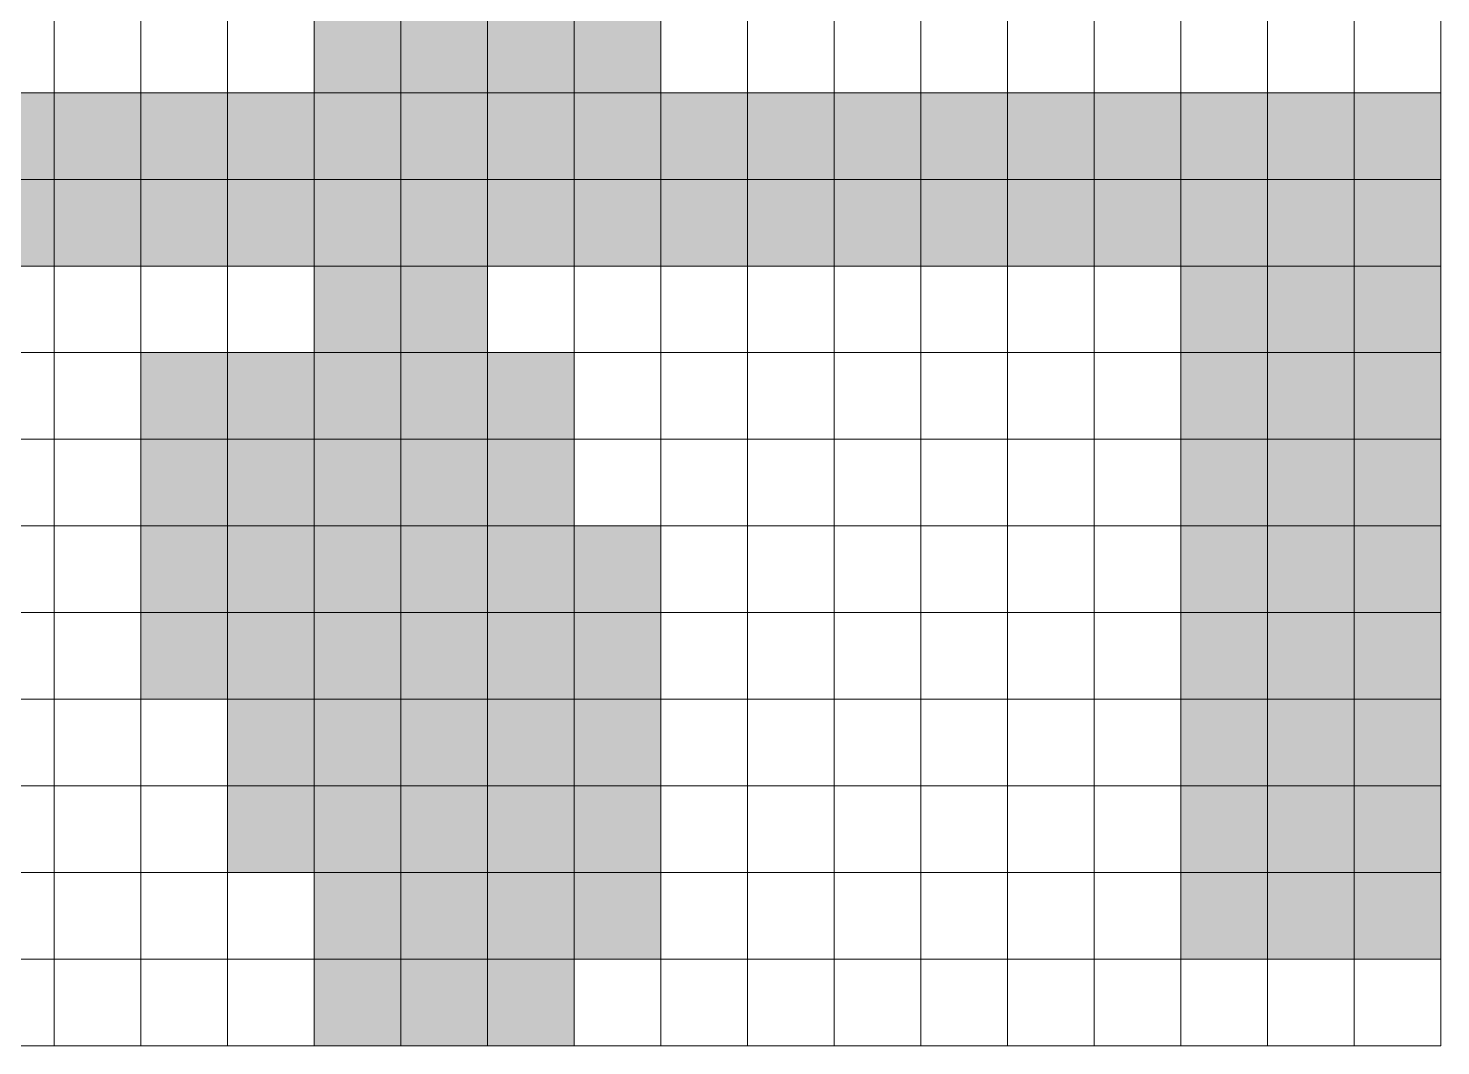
# Model space of a CAD drawing. Header units: millimetres. Extents: x 7481 to 272303, y 53290 to 107290.
# Drawn here: x 183705 to 200005, y 53290 to 65035 of the extents above; entities that cross this region are included whole.
import ezdxf

# ---------------------------------------------------------------- set-up
doc = ezdxf.new("R2010")
doc.units = ezdxf.units.MM
doc.layers.get('0').update_dxf_attribs({"lineweight": 0})
for name, color, linetype in [('l_road', 7, 'Continuous'), ('l_square', 30, 'Continuous'), ('m_square', 40, 'Continuous'), ('n_green', 100, 'Continuous'), ('river', 140, 'Continuous')]:
    doc.layers.add(name, color=color, linetype=linetype)

msp = doc.modelspace()

# ---------------------------------------------------------------- hatches: boundary and pattern name
at = {"layer": 'l_road'}
h = msp.add_hatch(color=256, dxfattribs=at)
h.dxf.hatch_style = 1
h.paths.add_polyline_path([(184005, 64290), (183005, 64290), (183005, 63290), (184005, 63290)])
h = msp.add_hatch(color=256, dxfattribs=at)
h.dxf.hatch_style = 1
h.paths.add_polyline_path([(185005, 64290), (184005, 64290), (184005, 63290), (185005, 63290)])
h = msp.add_hatch(color=256, dxfattribs=at)
h.dxf.hatch_style = 1
h.paths.add_polyline_path([(186005, 64290), (185005, 64290), (185005, 63290), (186005, 63290)])
h = msp.add_hatch(color=256, dxfattribs=at)
h.dxf.hatch_style = 1
h.paths.add_polyline_path([(187005, 64290), (186005, 64290), (186005, 63290), (187005, 63290)])
h = msp.add_hatch(color=256, dxfattribs=at)
h.dxf.hatch_style = 1
h.paths.add_polyline_path([(188005, 64290), (187005, 64290), (187005, 63290), (188005, 63290)])
h = msp.add_hatch(color=256, dxfattribs=at)
h.dxf.hatch_style = 1
h.paths.add_polyline_path([(189005, 64290), (188005, 64290), (188005, 63290), (189005, 63290)])
h = msp.add_hatch(color=256, dxfattribs=at)
h.dxf.hatch_style = 1
h.paths.add_polyline_path([(190005, 64290), (189005, 64290), (189005, 63290), (190005, 63290)])
h = msp.add_hatch(color=256, dxfattribs=at)
h.dxf.hatch_style = 1
h.paths.add_polyline_path([(191005, 64290), (190005, 64290), (190005, 63290), (191005, 63290)])
h = msp.add_hatch(color=256, dxfattribs=at)
h.dxf.hatch_style = 1
h.paths.add_polyline_path([(192005, 64290), (191005, 64290), (191005, 63290), (192005, 63290)])
h = msp.add_hatch(color=256, dxfattribs=at)
h.dxf.hatch_style = 1
h.paths.add_polyline_path([(193005, 64290), (192005, 64290), (192005, 63290), (193005, 63290)])
h = msp.add_hatch(color=256, dxfattribs=at)
h.dxf.hatch_style = 1
h.paths.add_polyline_path([(194005, 64290), (193005, 64290), (193005, 63290), (194005, 63290)])
h = msp.add_hatch(color=256, dxfattribs=at)
h.dxf.hatch_style = 1
h.paths.add_polyline_path([(195005, 64290), (194005, 64290), (194005, 63290), (195005, 63290)])
h = msp.add_hatch(color=256, dxfattribs=at)
h.dxf.hatch_style = 1
h.paths.add_polyline_path([(196005, 64290), (195005, 64290), (195005, 63290), (196005, 63290)])
h = msp.add_hatch(color=256, dxfattribs=at)
h.dxf.hatch_style = 1
h.paths.add_polyline_path([(197005, 64290), (196005, 64290), (196005, 63290), (197005, 63290)])
h = msp.add_hatch(color=256, dxfattribs=at)
h.dxf.hatch_style = 1
h.paths.add_polyline_path([(198005, 64290), (197005, 64290), (197005, 63290), (198005, 63290)])
h = msp.add_hatch(color=256, dxfattribs=at)
h.dxf.hatch_style = 1
h.paths.add_polyline_path([(199005, 64290), (198005, 64290), (198005, 63290), (199005, 63290)])
h = msp.add_hatch(color=256, dxfattribs=at)
h.dxf.hatch_style = 1
h.paths.add_polyline_path([(200005, 64290), (199005, 64290), (199005, 63290), (200005, 63290)])
h = msp.add_hatch(color=256, dxfattribs=at)
h.dxf.hatch_style = 1
h.paths.add_polyline_path([(184005, 63290), (183005, 63290), (183005, 62290), (184005, 62290)])
h = msp.add_hatch(color=256, dxfattribs=at)
h.dxf.hatch_style = 1
h.paths.add_polyline_path([(185005, 63290), (184005, 63290), (184005, 62290), (185005, 62290)])
h = msp.add_hatch(color=256, dxfattribs=at)
h.dxf.hatch_style = 1
h.paths.add_polyline_path([(186005, 63290), (185005, 63290), (185005, 62290), (186005, 62290)])
h = msp.add_hatch(color=256, dxfattribs=at)
h.dxf.hatch_style = 1
h.paths.add_polyline_path([(187005, 63290), (186005, 63290), (186005, 62290), (187005, 62290)])
h = msp.add_hatch(color=256, dxfattribs=at)
h.dxf.hatch_style = 1
h.paths.add_polyline_path([(188005, 63290), (187005, 63290), (187005, 62290), (188005, 62290)])
h = msp.add_hatch(color=256, dxfattribs=at)
h.dxf.hatch_style = 1
h.paths.add_polyline_path([(189005, 63290), (188005, 63290), (188005, 62290), (189005, 62290)])
h = msp.add_hatch(color=256, dxfattribs=at)
h.dxf.hatch_style = 1
h.paths.add_polyline_path([(190005, 63290), (189005, 63290), (189005, 62290), (190005, 62290)])
h = msp.add_hatch(color=256, dxfattribs=at)
h.dxf.hatch_style = 1
h.paths.add_polyline_path([(191005, 63290), (190005, 63290), (190005, 62290), (191005, 62290)])
h = msp.add_hatch(color=256, dxfattribs=at)
h.dxf.hatch_style = 1
h.paths.add_polyline_path([(192005, 63290), (191005, 63290), (191005, 62290), (192005, 62290)])
h = msp.add_hatch(color=256, dxfattribs=at)
h.dxf.hatch_style = 1
h.paths.add_polyline_path([(193005, 63290), (192005, 63290), (192005, 62290), (193005, 62290)])
h = msp.add_hatch(color=256, dxfattribs=at)
h.dxf.hatch_style = 1
h.paths.add_polyline_path([(194005, 63290), (193005, 63290), (193005, 62290), (194005, 62290)])
h = msp.add_hatch(color=256, dxfattribs=at)
h.dxf.hatch_style = 1
h.paths.add_polyline_path([(195005, 63290), (194005, 63290), (194005, 62290), (195005, 62290)])
h = msp.add_hatch(color=256, dxfattribs=at)
h.dxf.hatch_style = 1
h.paths.add_polyline_path([(196005, 63290), (195005, 63290), (195005, 62290), (196005, 62290)])
h = msp.add_hatch(color=256, dxfattribs=at)
h.dxf.hatch_style = 1
h.paths.add_polyline_path([(197005, 63290), (196005, 63290), (196005, 62290), (197005, 62290)])
h = msp.add_hatch(color=256, dxfattribs=at)
h.dxf.hatch_style = 1
h.paths.add_polyline_path([(198005, 63290), (197005, 63290), (197005, 62290), (198005, 62290)])
h = msp.add_hatch(color=256, dxfattribs=at)
h.dxf.hatch_style = 1
h.paths.add_polyline_path([(199005, 63290), (198005, 63290), (198005, 62290), (199005, 62290)])
h = msp.add_hatch(color=256, dxfattribs=at)
h.dxf.hatch_style = 1
h.paths.add_polyline_path([(200005, 63290), (199005, 63290), (199005, 62290), (200005, 62290)])
at = {"layer": 'l_square'}
h = msp.add_hatch(color=256, dxfattribs=at)
h.dxf.hatch_style = 1
h.paths.add_polyline_path([(190005, 65290), (189005, 65290), (189005, 64290), (190005, 64290)])
h = msp.add_hatch(color=256, dxfattribs=at)
h.dxf.hatch_style = 1
h.paths.add_polyline_path([(191005, 65290), (190005, 65290), (190005, 64290), (191005, 64290)])
h = msp.add_hatch(color=256, dxfattribs=at)
h.dxf.hatch_style = 1
h.paths.add_polyline_path([(190005, 56290), (189005, 56290), (189005, 55290), (190005, 55290)])
h = msp.add_hatch(color=256, dxfattribs=at)
h.dxf.hatch_style = 1
h.paths.add_polyline_path([(191005, 56290), (190005, 56290), (190005, 55290), (191005, 55290)])
h = msp.add_hatch(color=256, dxfattribs=at)
h.dxf.hatch_style = 1
h.paths.add_polyline_path([(190005, 55290), (189005, 55290), (189005, 54290), (190005, 54290)])
h = msp.add_hatch(color=256, dxfattribs=at)
h.dxf.hatch_style = 1
h.paths.add_polyline_path([(191005, 55290), (190005, 55290), (190005, 54290), (191005, 54290)])
h = msp.add_hatch(color=256, dxfattribs=at)
h.dxf.hatch_style = 1
h.paths.add_polyline_path([(190005, 54290), (189005, 54290), (189005, 53290), (190005, 53290)])
at = {"layer": 'm_square'}
h = msp.add_hatch(color=256, dxfattribs=at)
h.dxf.hatch_style = 1
h.paths.add_polyline_path([(187005, 61290), (186005, 61290), (186005, 60290), (187005, 60290)])
h = msp.add_hatch(color=256, dxfattribs=at)
h.dxf.hatch_style = 1
h.paths.add_polyline_path([(190005, 59290), (189005, 59290), (189005, 58290), (190005, 58290)])
at = {"layer": 'n_green'}
h = msp.add_hatch(color=256, dxfattribs=at)
h.dxf.hatch_style = 1
h.paths.add_polyline_path([(186005, 61290), (185005, 61290), (185005, 60290), (186005, 60290)])
h = msp.add_hatch(color=256, dxfattribs=at)
h.dxf.hatch_style = 1
h.paths.add_polyline_path([(186005, 60290), (185005, 60290), (185005, 59290), (186005, 59290)])
h = msp.add_hatch(color=256, dxfattribs=at)
h.dxf.hatch_style = 1
h.paths.add_polyline_path([(187005, 60290), (186005, 60290), (186005, 59290), (187005, 59290)])
h = msp.add_hatch(color=256, dxfattribs=at)
h.dxf.hatch_style = 1
h.paths.add_polyline_path([(186005, 59290), (185005, 59290), (185005, 58290), (186005, 58290)])
h = msp.add_hatch(color=256, dxfattribs=at)
h.dxf.hatch_style = 1
h.paths.add_polyline_path([(187005, 59290), (186005, 59290), (186005, 58290), (187005, 58290)])
h = msp.add_hatch(color=256, dxfattribs=at)
h.dxf.hatch_style = 1
h.paths.add_polyline_path([(191005, 59290), (190005, 59290), (190005, 58290), (191005, 58290)])
h = msp.add_hatch(color=256, dxfattribs=at)
h.dxf.hatch_style = 1
h.paths.add_polyline_path([(186005, 58290), (185005, 58290), (185005, 57290), (186005, 57290)])
h = msp.add_hatch(color=256, dxfattribs=at)
h.dxf.hatch_style = 1
h.paths.add_polyline_path([(187005, 58290), (186005, 58290), (186005, 57290), (187005, 57290)])
h = msp.add_hatch(color=256, dxfattribs=at)
h.dxf.hatch_style = 1
h.paths.add_polyline_path([(190005, 58290), (189005, 58290), (189005, 57290), (190005, 57290)])
h = msp.add_hatch(color=256, dxfattribs=at)
h.dxf.hatch_style = 1
h.paths.add_polyline_path([(191005, 58290), (190005, 58290), (190005, 57290), (191005, 57290)])
h = msp.add_hatch(color=256, dxfattribs=at)
h.dxf.hatch_style = 1
h.paths.add_polyline_path([(187005, 57290), (186005, 57290), (186005, 56290), (187005, 56290)])
h = msp.add_hatch(color=256, dxfattribs=at)
h.dxf.hatch_style = 1
h.paths.add_polyline_path([(190005, 57290), (189005, 57290), (189005, 56290), (190005, 56290)])
h = msp.add_hatch(color=256, dxfattribs=at)
h.dxf.hatch_style = 1
h.paths.add_polyline_path([(191005, 57290), (190005, 57290), (190005, 56290), (191005, 56290)])
h = msp.add_hatch(color=256, dxfattribs=at)
h.dxf.hatch_style = 1
h.paths.add_polyline_path([(187005, 56290), (186005, 56290), (186005, 55290), (187005, 55290)])
at = {"layer": 'river'}
h = msp.add_hatch(color=256, dxfattribs=at)
h.dxf.hatch_style = 1
h.paths.add_polyline_path([(188005, 65290), (187005, 65290), (187005, 64290), (188005, 64290)])
h = msp.add_hatch(color=256, dxfattribs=at)
h.dxf.hatch_style = 1
h.paths.add_polyline_path([(189005, 65290), (188005, 65290), (188005, 64290), (189005, 64290)])
h = msp.add_hatch(color=256, dxfattribs=at)
h.dxf.hatch_style = 1
h.paths.add_polyline_path([(188005, 62290), (187005, 62290), (187005, 61290), (188005, 61290)])
h = msp.add_hatch(color=256, dxfattribs=at)
h.dxf.hatch_style = 1
h.paths.add_polyline_path([(189005, 62290), (188005, 62290), (188005, 61290), (189005, 61290)])
h = msp.add_hatch(color=256, dxfattribs=at)
h.dxf.hatch_style = 1
h.paths.add_polyline_path([(198005, 62290), (197005, 62290), (197005, 61290), (198005, 61290)])
h = msp.add_hatch(color=256, dxfattribs=at)
h.dxf.hatch_style = 1
h.paths.add_polyline_path([(199005, 62290), (198005, 62290), (198005, 61290), (199005, 61290)])
h = msp.add_hatch(color=256, dxfattribs=at)
h.dxf.hatch_style = 1
h.paths.add_polyline_path([(200005, 62290), (199005, 62290), (199005, 61290), (200005, 61290)])
h = msp.add_hatch(color=256, dxfattribs=at)
h.dxf.hatch_style = 1
h.paths.add_polyline_path([(188005, 61290), (187005, 61290), (187005, 60290), (188005, 60290)])
h = msp.add_hatch(color=256, dxfattribs=at)
h.dxf.hatch_style = 1
h.paths.add_polyline_path([(189005, 61290), (188005, 61290), (188005, 60290), (189005, 60290)])
h = msp.add_hatch(color=256, dxfattribs=at)
h.dxf.hatch_style = 1
h.paths.add_polyline_path([(190005, 61290), (189005, 61290), (189005, 60290), (190005, 60290)])
h = msp.add_hatch(color=256, dxfattribs=at)
h.dxf.hatch_style = 1
h.paths.add_polyline_path([(198005, 61290), (197005, 61290), (197005, 60290), (198005, 60290)])
h = msp.add_hatch(color=256, dxfattribs=at)
h.dxf.hatch_style = 1
h.paths.add_polyline_path([(199005, 61290), (198005, 61290), (198005, 60290), (199005, 60290)])
h = msp.add_hatch(color=256, dxfattribs=at)
h.dxf.hatch_style = 1
h.paths.add_polyline_path([(200005, 61290), (199005, 61290), (199005, 60290), (200005, 60290)])
h = msp.add_hatch(color=256, dxfattribs=at)
h.dxf.hatch_style = 1
h.paths.add_polyline_path([(188005, 60290), (187005, 60290), (187005, 59290), (188005, 59290)])
h = msp.add_hatch(color=256, dxfattribs=at)
h.dxf.hatch_style = 1
h.paths.add_polyline_path([(189005, 60290), (188005, 60290), (188005, 59290), (189005, 59290)])
h = msp.add_hatch(color=256, dxfattribs=at)
h.dxf.hatch_style = 1
h.paths.add_polyline_path([(190005, 60290), (189005, 60290), (189005, 59290), (190005, 59290)])
h = msp.add_hatch(color=256, dxfattribs=at)
h.dxf.hatch_style = 1
h.paths.add_polyline_path([(198005, 60290), (197005, 60290), (197005, 59290), (198005, 59290)])
h = msp.add_hatch(color=256, dxfattribs=at)
h.dxf.hatch_style = 1
h.paths.add_polyline_path([(199005, 60290), (198005, 60290), (198005, 59290), (199005, 59290)])
h = msp.add_hatch(color=256, dxfattribs=at)
h.dxf.hatch_style = 1
h.paths.add_polyline_path([(200005, 60290), (199005, 60290), (199005, 59290), (200005, 59290)])
h = msp.add_hatch(color=256, dxfattribs=at)
h.dxf.hatch_style = 1
h.paths.add_polyline_path([(188005, 59290), (187005, 59290), (187005, 58290), (188005, 58290)])
h = msp.add_hatch(color=256, dxfattribs=at)
h.dxf.hatch_style = 1
h.paths.add_polyline_path([(189005, 59290), (188005, 59290), (188005, 58290), (189005, 58290)])
h = msp.add_hatch(color=256, dxfattribs=at)
h.dxf.hatch_style = 1
h.paths.add_polyline_path([(198005, 59290), (197005, 59290), (197005, 58290), (198005, 58290)])
h = msp.add_hatch(color=256, dxfattribs=at)
h.dxf.hatch_style = 1
h.paths.add_polyline_path([(199005, 59290), (198005, 59290), (198005, 58290), (199005, 58290)])
h = msp.add_hatch(color=256, dxfattribs=at)
h.dxf.hatch_style = 1
h.paths.add_polyline_path([(200005, 59290), (199005, 59290), (199005, 58290), (200005, 58290)])
h = msp.add_hatch(color=256, dxfattribs=at)
h.dxf.hatch_style = 1
h.paths.add_polyline_path([(188005, 58290), (187005, 58290), (187005, 57290), (188005, 57290)])
h = msp.add_hatch(color=256, dxfattribs=at)
h.dxf.hatch_style = 1
h.paths.add_polyline_path([(189005, 58290), (188005, 58290), (188005, 57290), (189005, 57290)])
h = msp.add_hatch(color=256, dxfattribs=at)
h.dxf.hatch_style = 1
h.paths.add_polyline_path([(198005, 58290), (197005, 58290), (197005, 57290), (198005, 57290)])
h = msp.add_hatch(color=256, dxfattribs=at)
h.dxf.hatch_style = 1
h.paths.add_polyline_path([(199005, 58290), (198005, 58290), (198005, 57290), (199005, 57290)])
h = msp.add_hatch(color=256, dxfattribs=at)
h.dxf.hatch_style = 1
h.paths.add_polyline_path([(200005, 58290), (199005, 58290), (199005, 57290), (200005, 57290)])
h = msp.add_hatch(color=256, dxfattribs=at)
h.dxf.hatch_style = 1
h.paths.add_polyline_path([(188005, 57290), (187005, 57290), (187005, 56290), (188005, 56290)])
h = msp.add_hatch(color=256, dxfattribs=at)
h.dxf.hatch_style = 1
h.paths.add_polyline_path([(189005, 57290), (188005, 57290), (188005, 56290), (189005, 56290)])
h = msp.add_hatch(color=256, dxfattribs=at)
h.dxf.hatch_style = 1
h.paths.add_polyline_path([(198005, 57290), (197005, 57290), (197005, 56290), (198005, 56290)])
h = msp.add_hatch(color=256, dxfattribs=at)
h.dxf.hatch_style = 1
h.paths.add_polyline_path([(199005, 57290), (198005, 57290), (198005, 56290), (199005, 56290)])
h = msp.add_hatch(color=256, dxfattribs=at)
h.dxf.hatch_style = 1
h.paths.add_polyline_path([(200005, 57290), (199005, 57290), (199005, 56290), (200005, 56290)])
h = msp.add_hatch(color=256, dxfattribs=at)
h.dxf.hatch_style = 1
h.paths.add_polyline_path([(188005, 56290), (187005, 56290), (187005, 55290), (188005, 55290)])
h = msp.add_hatch(color=256, dxfattribs=at)
h.dxf.hatch_style = 1
h.paths.add_polyline_path([(189005, 56290), (188005, 56290), (188005, 55290), (189005, 55290)])
h = msp.add_hatch(color=256, dxfattribs=at)
h.dxf.hatch_style = 1
h.paths.add_polyline_path([(198005, 56290), (197005, 56290), (197005, 55290), (198005, 55290)])
h = msp.add_hatch(color=256, dxfattribs=at)
h.dxf.hatch_style = 1
h.paths.add_polyline_path([(199005, 56290), (198005, 56290), (198005, 55290), (199005, 55290)])
h = msp.add_hatch(color=256, dxfattribs=at)
h.dxf.hatch_style = 1
h.paths.add_polyline_path([(200005, 56290), (199005, 56290), (199005, 55290), (200005, 55290)])
h = msp.add_hatch(color=256, dxfattribs=at)
h.dxf.hatch_style = 1
h.paths.add_polyline_path([(188005, 55290), (187005, 55290), (187005, 54290), (188005, 54290)])
h = msp.add_hatch(color=256, dxfattribs=at)
h.dxf.hatch_style = 1
h.paths.add_polyline_path([(189005, 55290), (188005, 55290), (188005, 54290), (189005, 54290)])
h = msp.add_hatch(color=256, dxfattribs=at)
h.dxf.hatch_style = 1
h.paths.add_polyline_path([(198005, 55290), (197005, 55290), (197005, 54290), (198005, 54290)])
h = msp.add_hatch(color=256, dxfattribs=at)
h.dxf.hatch_style = 1
h.paths.add_polyline_path([(199005, 55290), (198005, 55290), (198005, 54290), (199005, 54290)])
h = msp.add_hatch(color=256, dxfattribs=at)
h.dxf.hatch_style = 1
h.paths.add_polyline_path([(200005, 55290), (199005, 55290), (199005, 54290), (200005, 54290)])
h = msp.add_hatch(color=256, dxfattribs=at)
h.dxf.hatch_style = 1
h.paths.add_polyline_path([(188005, 54290), (187005, 54290), (187005, 53290), (188005, 53290)])
h = msp.add_hatch(color=256, dxfattribs=at)
h.dxf.hatch_style = 1
h.paths.add_polyline_path([(189005, 54290), (188005, 54290), (188005, 53290), (189005, 53290)])

# ---------------------------------------------------------------- linework, layer by layer
for points in [[(183005, 64290), (184005, 64290), (184005, 65290), (183005, 65290)], [(184005, 64290), (185005, 64290), (185005, 65290), (184005, 65290)], [(185005, 64290), (186005, 64290), (186005, 65290), (185005, 65290)], [(186005, 64290), (187005, 64290), (187005, 65290), (186005, 65290)], [(187005, 64290), (188005, 64290), (188005, 65290), (187005, 65290)], [(188005, 64290), (189005, 64290), (189005, 65290), (188005, 65290)], [(189005, 64290), (190005, 64290), (190005, 65290), (189005, 65290)], [(190005, 64290), (191005, 64290), (191005, 65290), (190005, 65290)], [(191005, 64290), (192005, 64290), (192005, 65290), (191005, 65290)], [(192005, 64290), (193005, 64290), (193005, 65290), (192005, 65290)], [(193005, 64290), (194005, 64290), (194005, 65290), (193005, 65290)], [(194005, 64290), (195005, 64290), (195005, 65290), (194005, 65290)], [(195005, 64290), (196005, 64290), (196005, 65290), (195005, 65290)], [(196005, 64290), (197005, 64290), (197005, 65290), (196005, 65290)], [(197005, 64290), (198005, 64290), (198005, 65290), (197005, 65290)], [(198005, 64290), (199005, 64290), (199005, 65290), (198005, 65290)], [(199005, 64290), (200005, 64290), (200005, 65290), (199005, 65290)], [(183005, 63290), (184005, 63290), (184005, 64290), (183005, 64290)], [(184005, 63290), (185005, 63290), (185005, 64290), (184005, 64290)], [(185005, 63290), (186005, 63290), (186005, 64290), (185005, 64290)], [(186005, 63290), (187005, 63290), (187005, 64290), (186005, 64290)], [(187005, 63290), (188005, 63290), (188005, 64290), (187005, 64290)], [(188005, 63290), (189005, 63290), (189005, 64290), (188005, 64290)], [(189005, 63290), (190005, 63290), (190005, 64290), (189005, 64290)], [(190005, 63290), (191005, 63290), (191005, 64290), (190005, 64290)], [(191005, 63290), (192005, 63290), (192005, 64290), (191005, 64290)], [(192005, 63290), (193005, 63290), (193005, 64290), (192005, 64290)], [(193005, 63290), (194005, 63290), (194005, 64290), (193005, 64290)], [(194005, 63290), (195005, 63290), (195005, 64290), (194005, 64290)], [(195005, 63290), (196005, 63290), (196005, 64290), (195005, 64290)], [(196005, 63290), (197005, 63290), (197005, 64290), (196005, 64290)], [(197005, 63290), (198005, 63290), (198005, 64290), (197005, 64290)], [(198005, 63290), (199005, 63290), (199005, 64290), (198005, 64290)], [(199005, 63290), (200005, 63290), (200005, 64290), (199005, 64290)], [(183005, 62290), (184005, 62290), (184005, 63290), (183005, 63290)], [(184005, 62290), (185005, 62290), (185005, 63290), (184005, 63290)], [(185005, 62290), (186005, 62290), (186005, 63290), (185005, 63290)], [(186005, 62290), (187005, 62290), (187005, 63290), (186005, 63290)], [(187005, 62290), (188005, 62290), (188005, 63290), (187005, 63290)], [(188005, 62290), (189005, 62290), (189005, 63290), (188005, 63290)], [(189005, 62290), (190005, 62290), (190005, 63290), (189005, 63290)], [(190005, 62290), (191005, 62290), (191005, 63290), (190005, 63290)], [(191005, 62290), (192005, 62290), (192005, 63290), (191005, 63290)], [(192005, 62290), (193005, 62290), (193005, 63290), (192005, 63290)], [(193005, 62290), (194005, 62290), (194005, 63290), (193005, 63290)], [(194005, 62290), (195005, 62290), (195005, 63290), (194005, 63290)], [(195005, 62290), (196005, 62290), (196005, 63290), (195005, 63290)], [(196005, 62290), (197005, 62290), (197005, 63290), (196005, 63290)], [(197005, 62290), (198005, 62290), (198005, 63290), (197005, 63290)], [(198005, 62290), (199005, 62290), (199005, 63290), (198005, 63290)], [(199005, 62290), (200005, 62290), (200005, 63290), (199005, 63290)], [(183005, 61290), (184005, 61290), (184005, 62290), (183005, 62290)], [(184005, 61290), (185005, 61290), (185005, 62290), (184005, 62290)], [(185005, 61290), (186005, 61290), (186005, 62290), (185005, 62290)], [(186005, 61290), (187005, 61290), (187005, 62290), (186005, 62290)], [(187005, 61290), (188005, 61290), (188005, 62290), (187005, 62290)], [(188005, 61290), (189005, 61290), (189005, 62290), (188005, 62290)], [(189005, 61290), (190005, 61290), (190005, 62290), (189005, 62290)], [(190005, 61290), (191005, 61290), (191005, 62290), (190005, 62290)], [(191005, 61290), (192005, 61290), (192005, 62290), (191005, 62290)], [(192005, 61290), (193005, 61290), (193005, 62290), (192005, 62290)], [(193005, 61290), (194005, 61290), (194005, 62290), (193005, 62290)], [(194005, 61290), (195005, 61290), (195005, 62290), (194005, 62290)], [(195005, 61290), (196005, 61290), (196005, 62290), (195005, 62290)], [(196005, 61290), (197005, 61290), (197005, 62290), (196005, 62290)], [(197005, 61290), (198005, 61290), (198005, 62290), (197005, 62290)], [(198005, 61290), (199005, 61290), (199005, 62290), (198005, 62290)], [(199005, 61290), (200005, 61290), (200005, 62290), (199005, 62290)], [(183005, 60290), (184005, 60290), (184005, 61290), (183005, 61290)], [(184005, 60290), (185005, 60290), (185005, 61290), (184005, 61290)], [(185005, 60290), (186005, 60290), (186005, 61290), (185005, 61290)], [(186005, 60290), (187005, 60290), (187005, 61290), (186005, 61290)], [(187005, 60290), (188005, 60290), (188005, 61290), (187005, 61290)], [(188005, 60290), (189005, 60290), (189005, 61290), (188005, 61290)], [(189005, 60290), (190005, 60290), (190005, 61290), (189005, 61290)], [(190005, 60290), (191005, 60290), (191005, 61290), (190005, 61290)], [(191005, 60290), (192005, 60290), (192005, 61290), (191005, 61290)], [(192005, 60290), (193005, 60290), (193005, 61290), (192005, 61290)], [(193005, 60290), (194005, 60290), (194005, 61290), (193005, 61290)], [(194005, 60290), (195005, 60290), (195005, 61290), (194005, 61290)], [(195005, 60290), (196005, 60290), (196005, 61290), (195005, 61290)], [(196005, 60290), (197005, 60290), (197005, 61290), (196005, 61290)], [(197005, 60290), (198005, 60290), (198005, 61290), (197005, 61290)], [(198005, 60290), (199005, 60290), (199005, 61290), (198005, 61290)], [(199005, 60290), (200005, 60290), (200005, 61290), (199005, 61290)], [(183005, 59290), (184005, 59290), (184005, 60290), (183005, 60290)], [(184005, 59290), (185005, 59290), (185005, 60290), (184005, 60290)], [(185005, 59290), (186005, 59290), (186005, 60290), (185005, 60290)], [(186005, 59290), (187005, 59290), (187005, 60290), (186005, 60290)], [(187005, 59290), (188005, 59290), (188005, 60290), (187005, 60290)], [(188005, 59290), (189005, 59290), (189005, 60290), (188005, 60290)], [(189005, 59290), (190005, 59290), (190005, 60290), (189005, 60290)], [(190005, 59290), (191005, 59290), (191005, 60290), (190005, 60290)], [(191005, 59290), (192005, 59290), (192005, 60290), (191005, 60290)], [(192005, 59290), (193005, 59290), (193005, 60290), (192005, 60290)], [(193005, 59290), (194005, 59290), (194005, 60290), (193005, 60290)], [(194005, 59290), (195005, 59290), (195005, 60290), (194005, 60290)], [(195005, 59290), (196005, 59290), (196005, 60290), (195005, 60290)], [(196005, 59290), (197005, 59290), (197005, 60290), (196005, 60290)], [(197005, 59290), (198005, 59290), (198005, 60290), (197005, 60290)], [(198005, 59290), (199005, 59290), (199005, 60290), (198005, 60290)], [(199005, 59290), (200005, 59290), (200005, 60290), (199005, 60290)], [(183005, 58290), (184005, 58290), (184005, 59290), (183005, 59290)], [(184005, 58290), (185005, 58290), (185005, 59290), (184005, 59290)], [(185005, 58290), (186005, 58290), (186005, 59290), (185005, 59290)], [(186005, 58290), (187005, 58290), (187005, 59290), (186005, 59290)], [(187005, 58290), (188005, 58290), (188005, 59290), (187005, 59290)], [(188005, 58290), (189005, 58290), (189005, 59290), (188005, 59290)], [(189005, 58290), (190005, 58290), (190005, 59290), (189005, 59290)], [(190005, 58290), (191005, 58290), (191005, 59290), (190005, 59290)], [(191005, 58290), (192005, 58290), (192005, 59290), (191005, 59290)], [(192005, 58290), (193005, 58290), (193005, 59290), (192005, 59290)], [(193005, 58290), (194005, 58290), (194005, 59290), (193005, 59290)], [(194005, 58290), (195005, 58290), (195005, 59290), (194005, 59290)], [(195005, 58290), (196005, 58290), (196005, 59290), (195005, 59290)], [(196005, 58290), (197005, 58290), (197005, 59290), (196005, 59290)], [(197005, 58290), (198005, 58290), (198005, 59290), (197005, 59290)], [(198005, 58290), (199005, 58290), (199005, 59290), (198005, 59290)], [(199005, 58290), (200005, 58290), (200005, 59290), (199005, 59290)], [(183005, 57290), (184005, 57290), (184005, 58290), (183005, 58290)], [(184005, 57290), (185005, 57290), (185005, 58290), (184005, 58290)], [(185005, 57290), (186005, 57290), (186005, 58290), (185005, 58290)], [(186005, 57290), (187005, 57290), (187005, 58290), (186005, 58290)], [(187005, 57290), (188005, 57290), (188005, 58290), (187005, 58290)], [(188005, 57290), (189005, 57290), (189005, 58290), (188005, 58290)], [(189005, 57290), (190005, 57290), (190005, 58290), (189005, 58290)], [(190005, 57290), (191005, 57290), (191005, 58290), (190005, 58290)], [(191005, 57290), (192005, 57290), (192005, 58290), (191005, 58290)], [(192005, 57290), (193005, 57290), (193005, 58290), (192005, 58290)], [(193005, 57290), (194005, 57290), (194005, 58290), (193005, 58290)], [(194005, 57290), (195005, 57290), (195005, 58290), (194005, 58290)], [(195005, 57290), (196005, 57290), (196005, 58290), (195005, 58290)], [(196005, 57290), (197005, 57290), (197005, 58290), (196005, 58290)], [(197005, 57290), (198005, 57290), (198005, 58290), (197005, 58290)], [(198005, 57290), (199005, 57290), (199005, 58290), (198005, 58290)], [(199005, 57290), (200005, 57290), (200005, 58290), (199005, 58290)], [(183005, 56290), (184005, 56290), (184005, 57290), (183005, 57290)], [(184005, 56290), (185005, 56290), (185005, 57290), (184005, 57290)], [(185005, 56290), (186005, 56290), (186005, 57290), (185005, 57290)], [(186005, 56290), (187005, 56290), (187005, 57290), (186005, 57290)], [(187005, 56290), (188005, 56290), (188005, 57290), (187005, 57290)], [(188005, 56290), (189005, 56290), (189005, 57290), (188005, 57290)], [(189005, 56290), (190005, 56290), (190005, 57290), (189005, 57290)], [(190005, 56290), (191005, 56290), (191005, 57290), (190005, 57290)], [(191005, 56290), (192005, 56290), (192005, 57290), (191005, 57290)], [(192005, 56290), (193005, 56290), (193005, 57290), (192005, 57290)], [(193005, 56290), (194005, 56290), (194005, 57290), (193005, 57290)], [(194005, 56290), (195005, 56290), (195005, 57290), (194005, 57290)], [(195005, 56290), (196005, 56290), (196005, 57290), (195005, 57290)], [(196005, 56290), (197005, 56290), (197005, 57290), (196005, 57290)], [(197005, 56290), (198005, 56290), (198005, 57290), (197005, 57290)], [(198005, 56290), (199005, 56290), (199005, 57290), (198005, 57290)], [(199005, 56290), (200005, 56290), (200005, 57290), (199005, 57290)], [(183005, 55290), (184005, 55290), (184005, 56290), (183005, 56290)], [(184005, 55290), (185005, 55290), (185005, 56290), (184005, 56290)], [(185005, 55290), (186005, 55290), (186005, 56290), (185005, 56290)], [(186005, 55290), (187005, 55290), (187005, 56290), (186005, 56290)], [(187005, 55290), (188005, 55290), (188005, 56290), (187005, 56290)], [(188005, 55290), (189005, 55290), (189005, 56290), (188005, 56290)], [(189005, 55290), (190005, 55290), (190005, 56290), (189005, 56290)], [(190005, 55290), (191005, 55290), (191005, 56290), (190005, 56290)], [(191005, 55290), (192005, 55290), (192005, 56290), (191005, 56290)], [(192005, 55290), (193005, 55290), (193005, 56290), (192005, 56290)], [(193005, 55290), (194005, 55290), (194005, 56290), (193005, 56290)], [(194005, 55290), (195005, 55290), (195005, 56290), (194005, 56290)], [(195005, 55290), (196005, 55290), (196005, 56290), (195005, 56290)], [(196005, 55290), (197005, 55290), (197005, 56290), (196005, 56290)], [(197005, 55290), (198005, 55290), (198005, 56290), (197005, 56290)], [(198005, 55290), (199005, 55290), (199005, 56290), (198005, 56290)], [(199005, 55290), (200005, 55290), (200005, 56290), (199005, 56290)], [(183005, 54290), (184005, 54290), (184005, 55290), (183005, 55290)], [(184005, 54290), (185005, 54290), (185005, 55290), (184005, 55290)], [(185005, 54290), (186005, 54290), (186005, 55290), (185005, 55290)], [(186005, 54290), (187005, 54290), (187005, 55290), (186005, 55290)], [(187005, 54290), (188005, 54290), (188005, 55290), (187005, 55290)], [(188005, 54290), (189005, 54290), (189005, 55290), (188005, 55290)], [(189005, 54290), (190005, 54290), (190005, 55290), (189005, 55290)], [(190005, 54290), (191005, 54290), (191005, 55290), (190005, 55290)], [(191005, 54290), (192005, 54290), (192005, 55290), (191005, 55290)], [(192005, 54290), (193005, 54290), (193005, 55290), (192005, 55290)], [(193005, 54290), (194005, 54290), (194005, 55290), (193005, 55290)], [(194005, 54290), (195005, 54290), (195005, 55290), (194005, 55290)], [(195005, 54290), (196005, 54290), (196005, 55290), (195005, 55290)], [(196005, 54290), (197005, 54290), (197005, 55290), (196005, 55290)], [(197005, 54290), (198005, 54290), (198005, 55290), (197005, 55290)], [(198005, 54290), (199005, 54290), (199005, 55290), (198005, 55290)], [(199005, 54290), (200005, 54290), (200005, 55290), (199005, 55290)], [(183005, 53290), (184005, 53290), (184005, 54290), (183005, 54290)], [(184005, 53290), (185005, 53290), (185005, 54290), (184005, 54290)], [(185005, 53290), (186005, 53290), (186005, 54290), (185005, 54290)], [(186005, 53290), (187005, 53290), (187005, 54290), (186005, 54290)], [(187005, 53290), (188005, 53290), (188005, 54290), (187005, 54290)], [(188005, 53290), (189005, 53290), (189005, 54290), (188005, 54290)], [(189005, 53290), (190005, 53290), (190005, 54290), (189005, 54290)], [(190005, 53290), (191005, 53290), (191005, 54290), (190005, 54290)], [(191005, 53290), (192005, 53290), (192005, 54290), (191005, 54290)], [(192005, 53290), (193005, 53290), (193005, 54290), (192005, 54290)], [(193005, 53290), (194005, 53290), (194005, 54290), (193005, 54290)], [(194005, 53290), (195005, 53290), (195005, 54290), (194005, 54290)], [(195005, 53290), (196005, 53290), (196005, 54290), (195005, 54290)], [(196005, 53290), (197005, 53290), (197005, 54290), (196005, 54290)], [(197005, 53290), (198005, 53290), (198005, 54290), (197005, 54290)], [(198005, 53290), (199005, 53290), (199005, 54290), (198005, 54290)], [(199005, 53290), (200005, 53290), (200005, 54290), (199005, 54290)]]:
    msp.add_lwpolyline(points, close=True)

doc.saveas('drawing.dxf')
